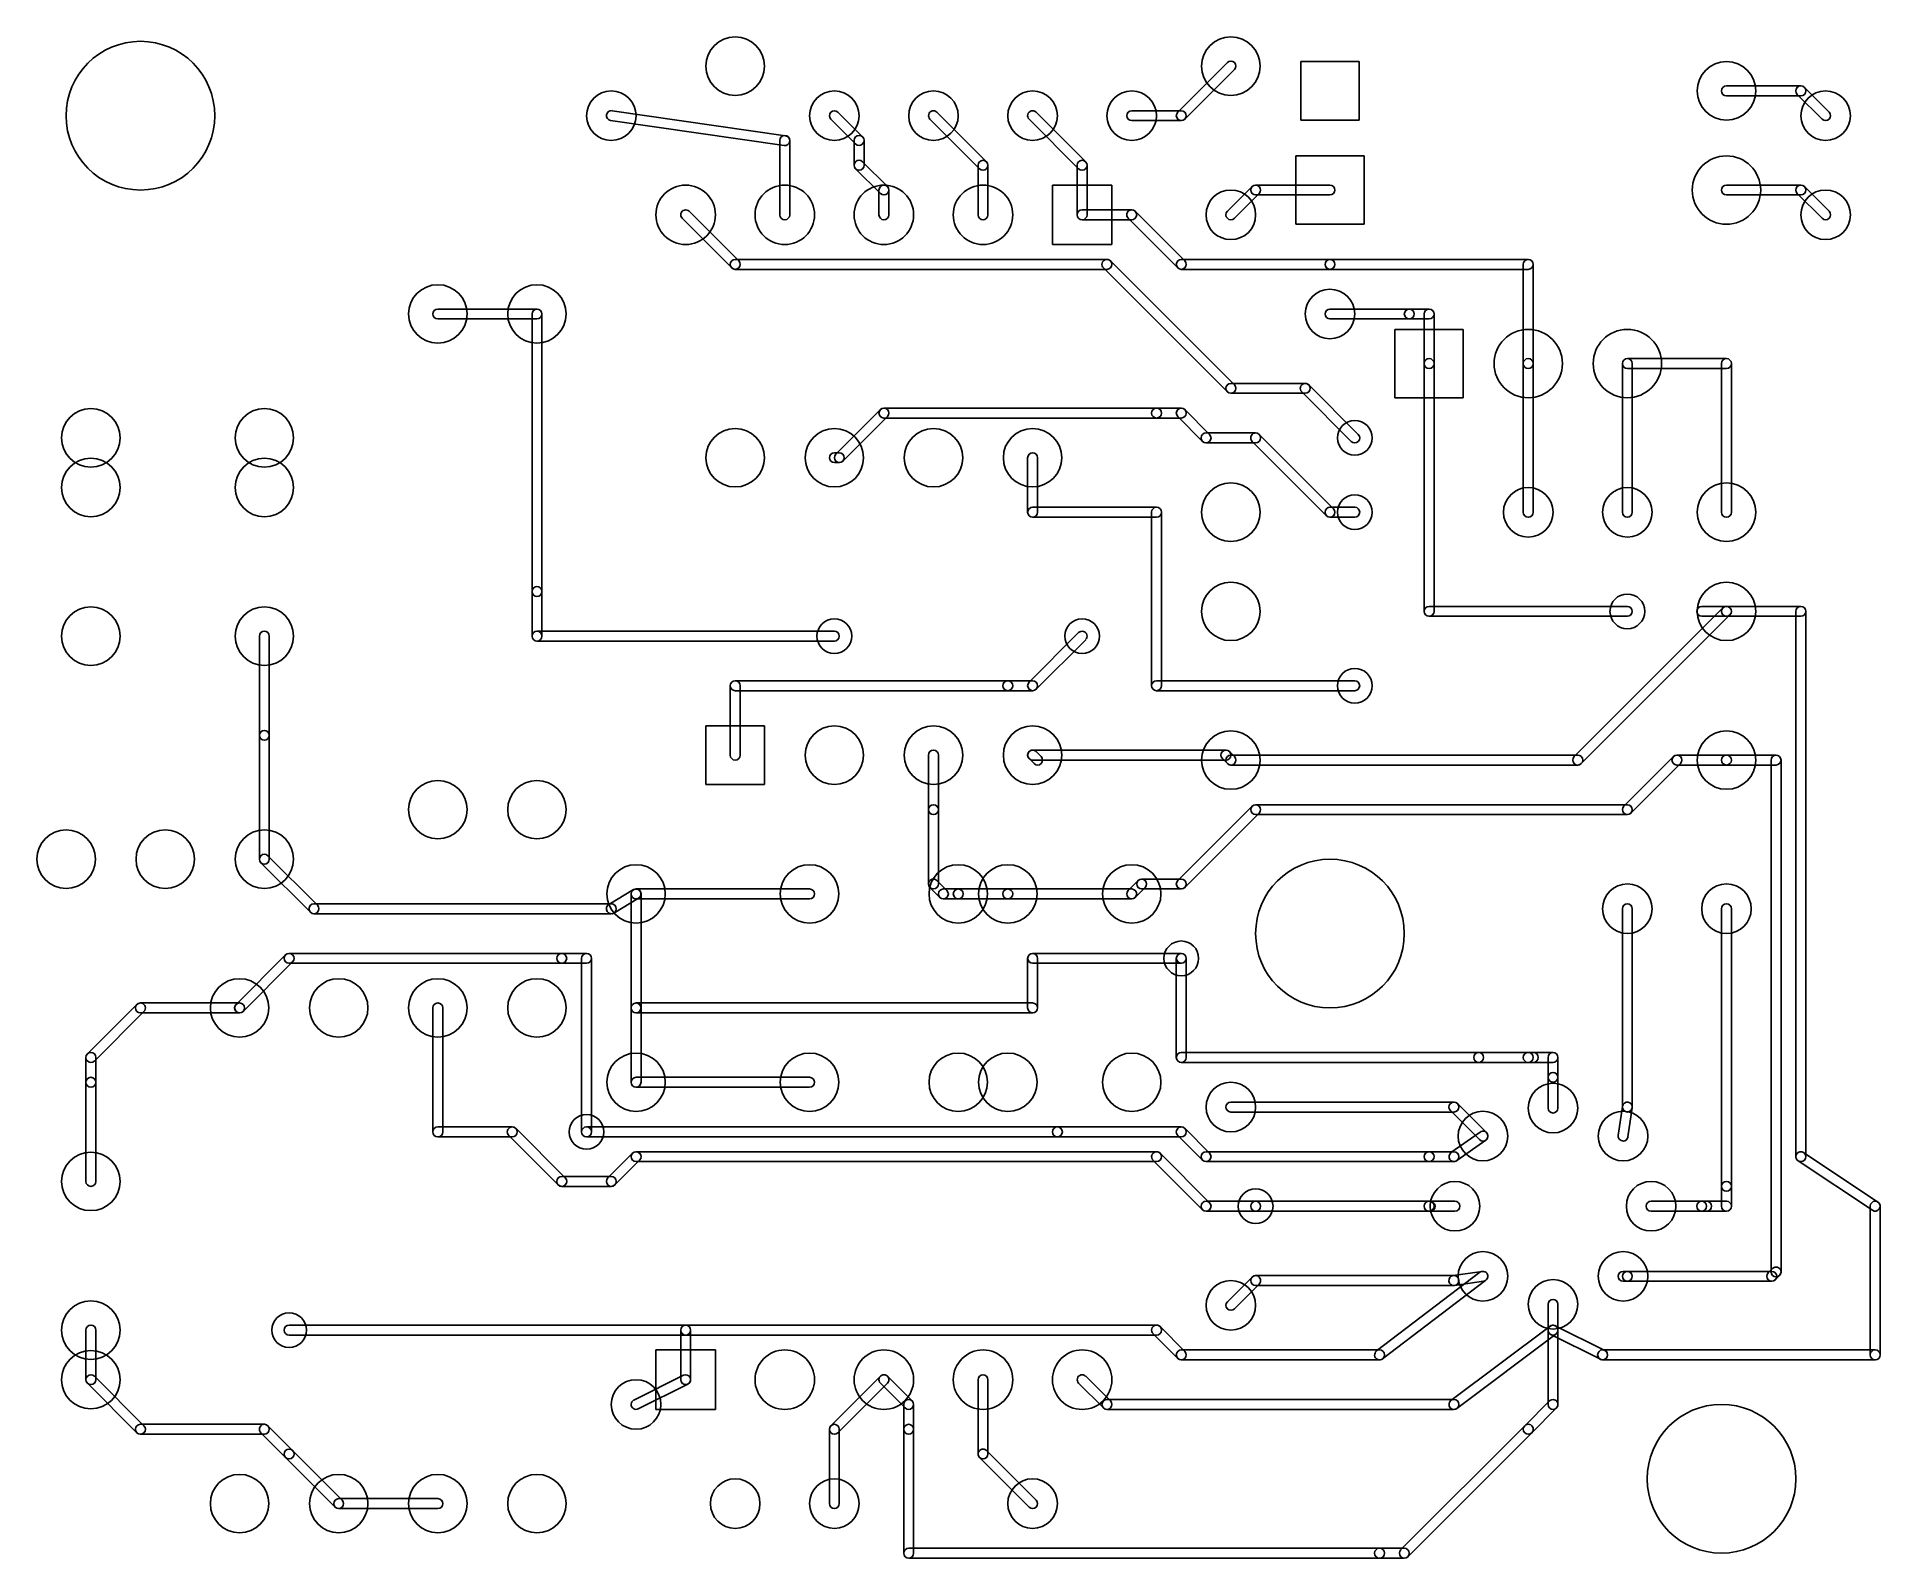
# Model space of a CAD drawing. Extents: x 185.3 to 232.5, y -159.5 to -120.5.
import ezdxf

# ---------------------------------------------------------------- set-up
doc = ezdxf.new("R2010")
doc.units = 0
doc.header["$MEASUREMENT"] = 0
doc.layers.add('BLACK', color=250, linetype='CONTINUOUS')

msp = doc.modelspace()

# ---------------------------------------------------------------- linework, layer by layer
at = {"layer": 'BLACK'}
for p, q in [((215.81, -121.195), (214.54, -122.465)), ((215.99, -121.375), (214.72, -122.645)), ((219.189, -121.171), (217.691, -121.171)), ((217.691, -121.171), (217.691, -122.669)), ((219.189, -122.669), (219.189, -121.171)), ((228.6, -121.793), (230.505, -121.793)), ((230.595, -121.83), (231.23, -122.465)), ((228.6, -122.047), (230.505, -122.047)), ((230.415, -122.01), (231.05, -122.645)), ((204.451, -123.318), (200.007, -122.678)), ((204.488, -123.067), (200.044, -122.427)), ((205.65, -122.645), (206.285, -123.28)), ((205.83, -122.465), (206.465, -123.1)), ((209.46, -123.915), (208.19, -122.645)), ((209.64, -123.735), (208.37, -122.465)), ((212, -123.915), (210.73, -122.645)), ((212.18, -123.735), (210.91, -122.465)), ((213.36, -122.428), (214.63, -122.428)), ((213.36, -122.682), (214.63, -122.682)), ((217.691, -122.669), (219.189, -122.669)), ((204.343, -125.095), (204.343, -123.19)), ((204.597, -125.095), (204.597, -123.19)), ((206.248, -123.825), (206.248, -123.19)), ((206.502, -123.825), (206.502, -123.19)), ((206.465, -123.735), (207.1, -124.37)), ((219.316, -123.584), (217.564, -123.584)), ((217.564, -123.584), (217.564, -125.336)), ((219.316, -125.336), (219.316, -123.584)), ((206.285, -123.915), (206.92, -124.55)), ((209.423, -125.095), (209.423, -123.825)), ((209.677, -125.095), (209.677, -123.825)), ((211.963, -125.095), (211.963, -123.825)), ((212.217, -125.095), (212.217, -123.825)), ((206.883, -125.095), (206.883, -124.46)), ((207.137, -125.095), (207.137, -124.46)), ((212.852, -124.333), (211.328, -124.333)), ((211.328, -124.333), (211.328, -125.857)), ((212.852, -125.857), (212.852, -124.333)), ((216.445, -124.37), (215.81, -125.005)), ((216.625, -124.55), (215.99, -125.185)), ((216.535, -124.333), (218.44, -124.333)), ((216.535, -124.587), (218.44, -124.587)), ((228.6, -124.333), (230.505, -124.333)), ((228.6, -124.587), (230.505, -124.587)), ((230.415, -124.55), (231.05, -125.185)), ((230.595, -124.37), (231.23, -125.005)), ((203.29, -126.275), (202.02, -125.005)), ((212.09, -124.968), (213.36, -124.968)), ((214.72, -126.275), (213.45, -125.005)), ((203.11, -126.455), (201.84, -125.185)), ((212.09, -125.222), (213.36, -125.222)), ((214.54, -126.455), (213.27, -125.185)), ((217.564, -125.336), (219.316, -125.336)), ((211.328, -125.857), (212.852, -125.857)), ((203.2, -126.238), (212.725, -126.238)), ((203.2, -126.492), (212.725, -126.492)), ((215.81, -129.63), (212.635, -126.455)), ((215.99, -129.45), (212.815, -126.275)), ((214.63, -126.238), (218.44, -126.238)), ((214.63, -126.492), (218.44, -126.492)), ((218.44, -126.238), (223.52, -126.238)), ((218.44, -126.492), (223.52, -126.492)), ((223.393, -128.905), (223.393, -126.365)), ((223.647, -128.905), (223.647, -126.365)), ((195.58, -127.508), (198.12, -127.508)), ((218.44, -127.508), (220.472, -127.508)), ((220.472, -127.508), (220.98, -127.508)), ((195.58, -127.762), (198.12, -127.762)), ((197.993, -134.747), (197.993, -127.635)), ((198.247, -134.747), (198.247, -127.635)), ((218.44, -127.762), (220.472, -127.762)), ((220.472, -127.762), (220.98, -127.762)), ((220.853, -128.905), (220.853, -127.635)), ((221.107, -128.905), (221.107, -127.635)), ((221.856, -128.029), (220.104, -128.029)), ((220.104, -128.029), (220.104, -129.781)), ((221.856, -129.781), (221.856, -128.029)), ((220.853, -135.255), (220.853, -128.905)), ((221.107, -135.255), (221.107, -128.905)), ((223.393, -132.715), (223.393, -128.905)), ((223.647, -132.715), (223.647, -128.905)), ((225.933, -132.715), (225.933, -128.905)), ((226.06, -128.778), (228.6, -128.778)), ((226.187, -132.715), (226.187, -128.905)), ((228.473, -132.715), (228.473, -128.905)), ((228.727, -132.715), (228.727, -128.905)), ((215.9, -129.413), (217.805, -129.413)), ((226.06, -129.032), (228.6, -129.032)), ((215.9, -129.667), (217.805, -129.667)), ((218.985, -130.9), (217.715, -129.63)), ((219.165, -130.72), (217.895, -129.45)), ((220.104, -129.781), (221.856, -129.781)), ((206.92, -130.085), (205.777, -131.228)), ((207.1, -130.265), (205.957, -131.408)), ((207.01, -130.048), (213.995, -130.048)), ((207.01, -130.302), (213.995, -130.302)), ((213.995, -130.048), (214.63, -130.048)), ((213.995, -130.302), (214.63, -130.302)), ((214.54, -130.265), (215.175, -130.9)), ((214.72, -130.085), (215.355, -130.72)), ((215.265, -130.683), (216.535, -130.683)), ((218.53, -132.625), (216.625, -130.72)), ((205.74, -131.191), (205.867, -131.191)), ((215.265, -130.937), (216.535, -130.937)), ((218.35, -132.805), (216.445, -130.9)), ((205.74, -131.445), (205.867, -131.445)), ((210.693, -132.715), (210.693, -131.318)), ((210.947, -132.715), (210.947, -131.318)), ((210.82, -132.588), (213.995, -132.588)), ((213.868, -137.16), (213.868, -132.715)), ((214.122, -137.16), (214.122, -132.715)), ((218.44, -132.588), (219.075, -132.588)), ((210.82, -132.842), (213.995, -132.842)), ((218.44, -132.842), (219.075, -132.842)), ((197.993, -135.89), (197.993, -134.747)), ((198.247, -135.89), (198.247, -134.747)), ((220.98, -135.128), (226.06, -135.128)), ((220.98, -135.382), (226.06, -135.382)), ((228.51, -135.165), (224.7, -138.975)), ((228.69, -135.345), (224.88, -139.155)), ((227.965, -135.128), (228.6, -135.128)), ((227.965, -135.382), (228.6, -135.382)), ((228.6, -135.128), (230.505, -135.128)), ((228.6, -135.382), (230.505, -135.382)), ((230.378, -149.225), (230.378, -135.255)), ((230.632, -149.225), (230.632, -135.255)), ((191.008, -138.43), (191.008, -135.89)), ((191.262, -138.43), (191.262, -135.89)), ((198.12, -135.763), (205.74, -135.763)), ((198.12, -136.017), (205.74, -136.017)), ((210.73, -137.07), (212, -135.8)), ((210.91, -137.25), (212.18, -135.98)), ((203.073, -138.938), (203.073, -137.16)), ((203.2, -137.033), (210.185, -137.033)), ((203.2, -137.287), (210.185, -137.287)), ((203.327, -138.938), (203.327, -137.16)), ((210.185, -137.033), (210.82, -137.033)), ((210.185, -137.287), (210.82, -137.287)), ((213.995, -137.033), (219.075, -137.033)), ((213.995, -137.287), (219.075, -137.287)), ((202.451, -138.189), (202.451, -139.687)), ((203.949, -138.189), (202.451, -138.189)), ((203.949, -139.687), (203.949, -138.189)), ((191.008, -141.605), (191.008, -138.43)), ((191.262, -141.605), (191.262, -138.43)), ((210.82, -138.811), (215.773, -138.811)), ((211.037, -138.975), (210.91, -138.848)), ((215.863, -138.848), (215.99, -138.975)), ((208.153, -140.335), (208.153, -138.938)), ((208.407, -140.335), (208.407, -138.938)), ((210.857, -139.155), (210.73, -139.028)), ((210.82, -139.065), (215.773, -139.065)), ((215.683, -139.028), (215.81, -139.155)), ((215.9, -138.938), (224.79, -138.938)), ((215.9, -139.192), (224.79, -139.192)), ((227.24, -138.975), (225.97, -140.245)), ((227.42, -139.155), (226.15, -140.425)), ((227.33, -138.938), (228.6, -138.938)), ((227.33, -139.192), (228.6, -139.192)), ((228.6, -138.938), (229.87, -138.938)), ((228.6, -139.192), (229.87, -139.192)), ((229.743, -152.182), (229.743, -139.065)), ((229.997, -152.182), (229.997, -139.065)), ((202.451, -139.687), (203.949, -139.687)), ((216.445, -140.245), (214.54, -142.15)), ((216.535, -140.208), (226.06, -140.208)), ((208.153, -142.24), (208.153, -140.335)), ((208.407, -142.24), (208.407, -140.335)), ((216.625, -140.425), (214.72, -142.33)), ((216.535, -140.462), (226.06, -140.462)), ((191.225, -141.515), (192.495, -142.785)), ((191.045, -141.695), (192.315, -142.965)), ((208.624, -142.404), (208.37, -142.15)), ((213.524, -142.15), (213.27, -142.404)), ((213.614, -142.113), (214.63, -142.113)), ((200.594, -142.385), (199.96, -142.766)), ((200.725, -142.603), (200.091, -142.984)), ((200.533, -145.415), (200.533, -142.494)), ((200.66, -142.367), (205.105, -142.367)), ((200.66, -142.621), (205.105, -142.621)), ((200.787, -145.415), (200.787, -142.494)), ((208.444, -142.584), (208.19, -142.33)), ((208.534, -142.367), (208.915, -142.367)), ((208.534, -142.621), (208.915, -142.621)), ((208.915, -142.367), (210.185, -142.367)), ((208.915, -142.621), (210.185, -142.621)), ((210.185, -142.367), (213.36, -142.367)), ((210.185, -142.621), (213.36, -142.621)), ((213.704, -142.33), (213.45, -142.584)), ((213.614, -142.367), (214.63, -142.367)), ((192.405, -142.748), (200.025, -142.748)), ((192.405, -143.002), (200.025, -143.002)), ((225.933, -147.955), (225.933, -142.875)), ((226.187, -147.955), (226.187, -142.875)), ((228.473, -149.987), (228.473, -142.875)), ((228.727, -149.987), (228.727, -142.875)), ((191.68, -144.055), (190.41, -145.325)), ((191.77, -144.018), (198.755, -144.018)), ((198.755, -144.018), (199.39, -144.018)), ((210.82, -144.018), (214.63, -144.018)), ((191.86, -144.235), (190.59, -145.505)), ((191.77, -144.272), (198.755, -144.272)), ((198.755, -144.272), (199.39, -144.272)), ((199.263, -148.59), (199.263, -144.145)), ((199.517, -148.59), (199.517, -144.145)), ((210.693, -145.415), (210.693, -144.145)), ((210.82, -144.272), (214.63, -144.272)), ((210.947, -145.415), (210.947, -144.145)), ((214.503, -146.685), (214.503, -144.145)), ((214.757, -146.685), (214.757, -144.145)), ((186.6, -146.595), (187.87, -145.325)), ((187.96, -145.288), (190.5, -145.288)), ((195.453, -148.59), (195.453, -145.415)), ((195.707, -148.59), (195.707, -145.415)), ((200.533, -147.32), (200.533, -145.415)), ((200.66, -145.288), (210.82, -145.288)), ((200.787, -147.32), (200.787, -145.415)), ((186.78, -146.775), (188.05, -145.505)), ((187.96, -145.542), (190.5, -145.542)), ((200.66, -145.542), (210.82, -145.542)), ((186.563, -147.32), (186.563, -146.685)), ((186.817, -147.32), (186.817, -146.685)), ((214.63, -146.558), (222.25, -146.558)), ((214.63, -146.812), (222.25, -146.812)), ((222.25, -146.558), (223.52, -146.558)), ((222.25, -146.812), (223.52, -146.812)), ((223.52, -146.558), (224.155, -146.558)), ((223.52, -146.558), (223.647, -146.558)), ((223.52, -146.812), (224.155, -146.812)), ((223.52, -146.812), (223.647, -146.812)), ((224.028, -147.193), (224.028, -146.685)), ((224.282, -147.193), (224.282, -146.685)), ((186.563, -149.86), (186.563, -147.32)), ((186.817, -149.86), (186.817, -147.32)), ((200.66, -147.193), (205.105, -147.193)), ((224.028, -147.981), (224.028, -147.193)), ((224.282, -147.981), (224.282, -147.193)), ((200.66, -147.447), (205.105, -147.447)), ((215.9, -147.828), (221.615, -147.828)), ((215.9, -148.082), (221.615, -148.082)), ((221.525, -148.045), (222.269, -148.789)), ((221.705, -147.865), (222.449, -148.609)), ((225.825, -148.68), (225.935, -147.937)), ((226.076, -148.717), (226.186, -147.974)), ((195.58, -148.463), (197.485, -148.463)), ((195.58, -148.717), (197.485, -148.717)), ((198.665, -149.95), (197.395, -148.68)), ((198.845, -149.77), (197.575, -148.5)), ((199.39, -148.463), (211.455, -148.463)), ((199.39, -148.717), (211.455, -148.717)), ((211.455, -148.463), (214.63, -148.463)), ((211.455, -148.717), (214.63, -148.717)), ((215.175, -149.315), (214.54, -148.68)), ((215.355, -149.135), (214.72, -148.5)), ((221.541, -149.121), (222.286, -148.596)), ((200.57, -149.135), (199.935, -149.77)), ((200.66, -149.098), (213.995, -149.098)), ((215.355, -150.405), (214.085, -149.135)), ((215.265, -149.098), (220.98, -149.098)), ((220.98, -149.098), (221.615, -149.098)), ((221.688, -149.328), (222.432, -148.803)), ((232.48, -150.39), (230.576, -149.119)), ((200.75, -149.315), (200.115, -149.95)), ((200.66, -149.352), (213.995, -149.352)), ((215.175, -150.585), (213.905, -149.315)), ((215.265, -149.352), (220.98, -149.352)), ((220.98, -149.352), (221.615, -149.352)), ((232.339, -150.601), (230.435, -149.33)), ((198.755, -149.733), (200.025, -149.733)), ((198.755, -149.987), (200.025, -149.987)), ((228.473, -150.495), (228.473, -149.987)), ((228.727, -150.495), (228.727, -149.987)), ((215.265, -150.368), (216.535, -150.368)), ((215.265, -150.622), (216.535, -150.622)), ((216.535, -150.368), (220.98, -150.368)), ((216.535, -150.622), (220.98, -150.622)), ((220.98, -150.368), (221.641, -150.368)), ((220.98, -150.368), (221.006, -150.368)), ((220.98, -150.622), (221.641, -150.622)), ((220.98, -150.622), (221.006, -150.622)), ((226.669, -150.368), (227.965, -150.368)), ((226.669, -150.622), (227.965, -150.622)), ((227.965, -150.368), (228.6, -150.368)), ((227.965, -150.368), (228.092, -150.368)), ((227.965, -150.622), (228.6, -150.622)), ((227.965, -150.622), (228.092, -150.622)), ((232.283, -154.305), (232.283, -150.495)), ((232.537, -154.305), (232.537, -150.495)), ((215.81, -152.945), (216.445, -152.31)), ((215.99, -153.125), (216.625, -152.49)), ((216.535, -152.273), (221.615, -152.273)), ((216.535, -152.527), (221.615, -152.527)), ((222.281, -152.189), (219.634, -154.205)), ((222.435, -152.391), (219.788, -154.407)), ((221.597, -152.274), (222.341, -152.166)), ((221.633, -152.525), (222.377, -152.417)), ((225.951, -152.164), (226.06, -152.164)), ((225.951, -152.418), (226.06, -152.418)), ((226.06, -152.164), (229.761, -152.164)), ((226.06, -152.418), (229.761, -152.418)), ((229.671, -152.201), (229.78, -152.092)), ((229.851, -152.381), (229.96, -152.272)), ((224.028, -153.67), (224.028, -153.009)), ((224.282, -153.67), (224.282, -153.009)), ((186.563, -154.94), (186.563, -153.67)), ((186.817, -154.94), (186.817, -153.67)), ((191.77, -153.543), (201.93, -153.543)), ((191.77, -153.797), (201.93, -153.797)), ((201.803, -154.94), (201.803, -153.67)), ((201.93, -153.543), (213.995, -153.543)), ((201.93, -153.797), (213.995, -153.797)), ((202.057, -154.94), (202.057, -153.67)), ((214.54, -154.395), (213.905, -153.76)), ((214.72, -154.215), (214.085, -153.58)), ((224.078, -153.568), (221.539, -155.474)), ((224.231, -153.771), (221.692, -155.677)), ((224.028, -155.575), (224.028, -153.67)), ((224.098, -153.784), (225.369, -154.418)), ((224.211, -153.557), (225.482, -154.191)), ((224.282, -155.575), (224.282, -153.67)), ((201.168, -154.178), (201.168, -155.702)), ((202.692, -154.178), (201.168, -154.178)), ((202.692, -155.702), (202.692, -154.178)), ((214.63, -154.178), (219.71, -154.178)), ((214.63, -154.432), (219.71, -154.432)), ((225.425, -154.178), (232.41, -154.178)), ((225.425, -154.432), (232.41, -154.432)), ((186.78, -154.85), (188.05, -156.12)), ((200.603, -155.461), (201.874, -154.827)), ((205.65, -156.12), (206.92, -154.85)), ((207.735, -155.485), (207.1, -154.85)), ((212.815, -155.485), (212.18, -154.85)), ((186.6, -155.03), (187.87, -156.3)), ((200.716, -155.688), (201.987, -155.054)), ((205.83, -156.3), (207.1, -155.03)), ((207.555, -155.665), (206.92, -155.03)), ((209.423, -156.845), (209.423, -154.94)), ((209.677, -156.845), (209.677, -154.94)), ((212.635, -155.665), (212, -155.03)), ((201.168, -155.702), (202.692, -155.702)), ((207.518, -156.21), (207.518, -155.575)), ((207.772, -156.21), (207.772, -155.575)), ((212.725, -155.448), (221.615, -155.448)), ((212.725, -155.702), (221.615, -155.702)), ((223.43, -156.12), (224.065, -155.485)), ((223.61, -156.3), (224.245, -155.665)), ((187.96, -156.083), (191.135, -156.083)), ((191.68, -156.935), (191.045, -156.3)), ((191.86, -156.755), (191.225, -156.12)), ((205.613, -158.115), (205.613, -156.21)), ((205.867, -158.115), (205.867, -156.21)), ((207.518, -159.385), (207.518, -156.21)), ((207.772, -159.385), (207.772, -156.21)), ((220.255, -159.295), (223.43, -156.12)), ((220.435, -159.475), (223.61, -156.3)), ((187.96, -156.337), (191.135, -156.337)), ((191.86, -156.755), (193.13, -158.025)), ((210.91, -158.025), (209.64, -156.755)), ((191.68, -156.935), (192.95, -158.205)), ((210.73, -158.205), (209.46, -156.935)), ((193.04, -157.988), (195.58, -157.988)), ((193.04, -158.242), (195.58, -158.242)), ((207.645, -159.258), (219.71, -159.258)), ((207.645, -159.512), (219.71, -159.512)), ((219.71, -159.258), (220.345, -159.258)), ((219.71, -159.512), (220.345, -159.512))]:
    msp.add_line(p, q, dxfattribs=at)
for centre, radius in [((187.96, -122.555), 1.905), ((200.025, -122.555), 0.635), ((205.74, -122.555), 0.635), ((208.28, -122.555), 0.635), ((210.82, -122.555), 0.635), ((213.36, -122.555), 0.635), ((231.14, -122.555), 0.635), ((201.93, -125.095), 0.762), ((204.47, -125.095), 0.762), ((207.01, -125.095), 0.762), ((209.55, -125.095), 0.762), ((215.9, -125.095), 0.635), ((231.14, -125.095), 0.635), ((198.12, -127.635), 0.749), ((218.44, -127.635), 0.635), ((186.69, -130.81), 0.749), ((191.135, -130.81), 0.749), ((219.075, -130.81), 0.445), ((186.69, -132.08), 0.749), ((191.135, -132.08), 0.749), ((223.52, -132.715), 0.635), ((226.06, -132.715), 0.635), ((219.075, -132.715), 0.445), ((226.06, -135.255), 0.445), ((186.69, -135.89), 0.749), ((191.135, -135.89), 0.749), ((205.74, -135.89), 0.445), ((212.09, -135.89), 0.445), ((219.075, -137.16), 0.445), ((215.9, -139.065), 0.749), ((228.6, -139.065), 0.749), ((198.12, -140.335), 0.749), ((186.055, -141.605), 0.749), ((188.595, -141.605), 0.749), ((191.135, -141.605), 0.749), ((218.44, -143.51), 1.905), ((200.66, -142.494), 0.749), ((205.105, -142.494), 0.749), ((208.915, -142.494), 0.749), ((210.185, -142.494), 0.749), ((213.36, -142.494), 0.749), ((226.06, -142.875), 0.635), ((228.6, -142.875), 0.635), ((214.63, -144.145), 0.445), ((193.04, -145.415), 0.749), ((195.58, -145.415), 0.749), ((200.66, -147.32), 0.749), ((205.105, -147.32), 0.749), ((208.915, -147.32), 0.749), ((210.185, -147.32), 0.749), ((213.36, -147.32), 0.749), ((215.9, -147.955), 0.635), ((224.155, -147.981), 0.635), ((199.39, -148.59), 0.445), ((222.359, -148.699), 0.635), ((225.951, -148.699), 0.635), ((186.69, -149.86), 0.749), ((216.535, -150.495), 0.445), ((221.641, -150.495), 0.635), ((226.669, -150.495), 0.635), ((222.359, -152.291), 0.635), ((225.951, -152.291), 0.635), ((215.9, -153.035), 0.635), ((224.155, -153.009), 0.635), ((186.69, -153.67), 0.749), ((191.77, -153.67), 0.445), ((186.69, -154.94), 0.749), ((204.47, -154.94), 0.762), ((207.01, -154.94), 0.762), ((209.55, -154.94), 0.762), ((212.09, -154.94), 0.762), ((200.66, -155.575), 0.635), ((228.473, -157.48), 1.905), ((193.04, -158.115), 0.749), ((195.58, -158.115), 0.749), ((203.2, -158.115), 0.635), ((205.74, -158.115), 0.635), ((210.82, -158.115), 0.635)]:
    msp.add_circle(centre, radius, dxfattribs=at)
for centre, radius, start, end in [((203.2, -121.285), 0.749, 360, 540), ((215.9, -121.285), 0.749, 360, 540), ((203.2, -121.285), 0.749, 180, 360), ((215.9, -121.285), 0.749, 180, 360), ((215.9, -121.285), 0.127, -45, 135), ((228.6, -121.92), 0.749, 360, 540), ((228.6, -121.92), 0.127, 90, 270), ((230.505, -121.92), 0.127, 45, 225), ((230.505, -121.92), 0.127, 270, 450), ((228.6, -121.92), 0.749, 180, 360), ((200.025, -122.552), 0.127, 441.8, 621.8), ((205.74, -122.555), 0.127, 45, 225), ((208.28, -122.555), 0.127, 405, 585), ((210.82, -122.555), 0.127, 405, 585), ((213.36, -122.555), 0.127, 90, 270), ((214.63, -122.555), 0.127, 135, 315), ((214.63, -122.555), 0.127, 270, 450), ((231.14, -122.555), 0.127, 225, 405), ((204.47, -123.19), 0.127, 360, 540), ((204.47, -123.193), 0.127, 261.8, 441.8), ((206.375, -123.19), 0.127, 360, 540), ((206.375, -123.19), 0.127, 225, 405), ((206.375, -123.825), 0.127, 45, 225), ((209.55, -123.825), 0.127, 360, 540), ((209.55, -123.825), 0.127, 225, 405), ((212.09, -123.825), 0.127, 360, 540), ((212.09, -123.825), 0.127, 225, 405), ((228.6, -124.46), 0.876, 360, 540), ((206.375, -123.825), 0.127, 180, 360), ((207.01, -124.46), 0.127, 360, 540), ((207.01, -124.46), 0.127, 225, 405), ((216.535, -124.46), 0.127, 90, 270), ((216.535, -124.46), 0.127, -45, 135), ((218.44, -124.46), 0.127, 270, 450), ((228.6, -124.46), 0.876, 180, 360), ((228.6, -124.46), 0.127, 90, 270), ((230.505, -124.46), 0.127, 45, 225), ((230.505, -124.46), 0.127, 270, 450), ((201.93, -125.095), 0.127, 405, 585), ((204.47, -125.095), 0.127, 180, 360), ((207.01, -125.095), 0.127, 180, 360), ((209.55, -125.095), 0.127, 180, 360), ((212.09, -125.095), 0.127, 90, 270), ((212.09, -125.095), 0.127, 180, 360), ((213.36, -125.095), 0.127, 405, 585), ((213.36, -125.095), 0.127, 270, 450), ((215.9, -125.095), 0.127, 135, 315), ((231.14, -125.095), 0.127, 225, 405), ((203.2, -126.365), 0.127, 90, 270), ((203.2, -126.365), 0.127, 225, 405), ((212.725, -126.365), 0.127, 405, 585), ((212.725, -126.365), 0.127, 270, 450), ((214.63, -126.365), 0.127, 90, 270), ((214.63, -126.365), 0.127, 225, 405), ((218.44, -126.365), 0.127, 90, 270), ((218.44, -126.365), 0.127, 270, 450), ((223.52, -126.365), 0.127, 360, 540), ((223.52, -126.365), 0.127, 270, 450), ((195.58, -127.635), 0.749, 90, 270), ((195.58, -127.635), 0.749, 270, 450), ((195.58, -127.635), 0.127, 90, 270), ((198.12, -127.635), 0.127, 360, 540), ((198.12, -127.635), 0.127, 270, 450), ((218.44, -127.635), 0.127, 90, 270), ((220.472, -127.635), 0.127, 90, 270), ((220.472, -127.635), 0.127, 270, 450), ((220.98, -127.635), 0.127, 360, 540), ((220.98, -127.635), 0.127, 270, 450), ((223.52, -128.905), 0.876, 90, 270), ((223.52, -128.905), 0.876, 270, 450), ((226.06, -128.905), 0.876, 90, 270), ((226.06, -128.905), 0.876, 270, 450), ((220.98, -128.905), 0.127, 360, 540), ((220.98, -128.905), 0.127, 180, 360), ((223.52, -128.905), 0.127, 360, 540), ((223.52, -128.905), 0.127, 180, 360), ((226.06, -128.905), 0.127, 360, 540), ((226.06, -128.905), 0.127, 90, 270), ((228.6, -128.905), 0.127, 360, 540), ((228.6, -128.905), 0.127, 270, 450), ((215.9, -129.54), 0.127, 90, 270), ((217.805, -129.54), 0.127, 405, 585), ((217.805, -129.54), 0.127, 270, 450), ((215.9, -129.54), 0.127, 225, 405), ((207.01, -130.175), 0.127, 90, 270), ((207.01, -130.175), 0.127, -45, 135), ((213.995, -130.175), 0.127, 90, 270), ((213.995, -130.175), 0.127, 270, 450), ((214.63, -130.175), 0.127, 45, 225), ((214.63, -130.175), 0.127, 270, 450), ((203.2, -131.318), 0.749, 0, 180), ((205.74, -131.318), 0.749, 0, 180), ((208.28, -131.318), 0.749, 0, 180), ((210.82, -131.318), 0.749, 0, 180), ((215.265, -130.81), 0.127, 90, 270), ((215.265, -130.81), 0.127, 225, 405), ((216.535, -130.81), 0.127, 405, 585), ((216.535, -130.81), 0.127, 270, 450), ((219.075, -130.81), 0.127, 225, 405), ((205.74, -131.318), 0.127, 90, 270), ((205.867, -131.318), 0.127, 135, 315), ((205.867, -131.318), 0.127, 270, 450), ((210.82, -131.318), 0.127, 360, 540), ((203.2, -131.318), 0.749, 180, 360), ((205.74, -131.318), 0.749, 180, 360), ((208.28, -131.318), 0.749, 180, 360), ((210.82, -131.318), 0.749, 180, 360), ((215.9, -132.715), 0.749, 0, 180), ((228.6, -132.715), 0.749, 0, 180), ((210.82, -132.715), 0.127, 90, 270), ((210.82, -132.715), 0.127, 180, 360), ((213.995, -132.715), 0.127, 360, 540), ((213.995, -132.715), 0.127, 270, 450), ((215.9, -132.715), 0.749, 180, 360), ((218.44, -132.715), 0.127, 90, 270), ((218.44, -132.715), 0.127, 225, 405), ((219.075, -132.715), 0.127, 270, 450), ((223.52, -132.715), 0.127, 180, 360), ((226.06, -132.715), 0.127, 180, 360), ((228.6, -132.715), 0.749, 180, 360), ((228.6, -132.715), 0.127, 180, 360), ((215.9, -135.255), 0.749, 0, 180), ((228.6, -135.255), 0.749, 0, 180), ((198.12, -134.747), 0.127, 360, 540), ((198.12, -134.747), 0.127, 180, 360), ((215.9, -135.255), 0.749, 180, 360), ((220.98, -135.255), 0.127, 90, 270), ((220.98, -135.255), 0.127, 180, 360), ((226.06, -135.255), 0.127, 270, 450), ((227.965, -135.255), 0.127, 90, 270), ((228.6, -135.255), 0.749, 180, 360), ((228.6, -135.255), 0.127, 90, 270), ((228.6, -135.255), 0.127, -45, 135), ((228.6, -135.255), 0.127, 270, 450), ((230.505, -135.255), 0.127, 360, 540), ((230.505, -135.255), 0.127, 270, 450), ((191.135, -135.89), 0.127, 360, 540), ((198.12, -135.89), 0.127, 0, 180), ((198.12, -135.89), 0.127, 90, 270), ((198.12, -135.89), 0.127, 180, 360), ((198.12, -135.89), 0.127, 180, 360), ((205.74, -135.89), 0.127, 270, 450), ((212.09, -135.89), 0.127, 315, 495), ((203.2, -137.16), 0.127, 360, 540), ((203.2, -137.16), 0.127, 90, 270), ((210.185, -137.16), 0.127, 90, 270), ((210.185, -137.16), 0.127, 270, 450), ((210.82, -137.16), 0.127, 135, 315), ((210.82, -137.16), 0.127, 270, 450), ((213.995, -137.16), 0.127, 90, 270), ((213.995, -137.16), 0.127, 180, 360), ((219.075, -137.16), 0.127, 270, 450), ((191.135, -138.43), 0.127, 360, 540), ((205.74, -138.938), 0.749, 0, 180), ((208.28, -138.938), 0.749, 0, 180), ((210.82, -138.938), 0.749, 0, 180), ((191.135, -138.43), 0.127, 180, 360), ((208.28, -138.938), 0.127, 360, 540), ((210.82, -138.938), 0.127, 90, 270), ((210.82, -138.938), 0.127, 405, 585), ((215.773, -138.938), 0.127, 45, 225), ((215.773, -138.938), 0.127, 270, 450), ((203.2, -138.938), 0.127, 180, 360), ((205.74, -138.938), 0.749, 180, 360), ((208.28, -138.938), 0.749, 180, 360), ((210.82, -138.938), 0.749, 180, 360), ((210.947, -139.065), 0.127, 225, 405), ((215.9, -139.065), 0.127, 90, 270), ((215.9, -139.065), 0.127, 225, 405), ((224.79, -139.065), 0.127, 135, 315), ((224.79, -139.065), 0.127, 270, 450), ((227.33, -139.065), 0.127, 90, 270), ((227.33, -139.065), 0.127, -45, 135), ((228.6, -139.065), 0.127, 90, 270), ((228.6, -139.065), 0.127, 270, 450), ((229.87, -139.065), 0.127, 360, 540), ((229.87, -139.065), 0.127, 270, 450), ((195.58, -140.335), 0.749, 90, 270), ((195.58, -140.335), 0.749, 270, 450), ((208.28, -140.335), 0.127, 360, 540), ((216.535, -140.335), 0.127, 90, 270), ((216.535, -140.335), 0.127, -45, 135), ((226.06, -140.335), 0.127, 135, 315), ((226.06, -140.335), 0.127, 270, 450), ((208.28, -140.335), 0.127, 180, 360), ((191.135, -141.605), 0.127, 45, 225), ((191.135, -141.605), 0.127, 180, 360), ((208.28, -142.24), 0.127, 405, 585), ((213.614, -142.24), 0.127, 90, 270), ((213.614, -142.24), 0.127, -45, 135), ((214.63, -142.24), 0.127, 135, 315), ((214.63, -142.24), 0.127, 270, 450), ((200.66, -142.494), 0.127, 360, 540), ((200.66, -142.494), 0.127, 90, 270), ((200.66, -142.494), 0.127, -59, 121), ((205.105, -142.494), 0.127, 270, 450), ((208.28, -142.24), 0.127, 180, 360), ((208.534, -142.494), 0.127, 90, 270), ((208.534, -142.494), 0.127, 225, 405), ((208.915, -142.494), 0.127, 90, 270), ((208.915, -142.494), 0.127, 270, 450), ((210.185, -142.494), 0.127, 90, 270), ((210.185, -142.494), 0.127, 270, 450), ((213.36, -142.494), 0.127, 135, 315), ((213.36, -142.494), 0.127, 270, 450), ((192.405, -142.875), 0.127, 90, 270), ((192.405, -142.875), 0.127, 225, 405), ((200.025, -142.875), 0.127, 121, 301), ((200.025, -142.875), 0.127, 270, 450), ((226.06, -142.875), 0.127, 360, 540), ((228.6, -142.875), 0.127, 360, 540), ((191.77, -144.145), 0.127, 90, 270), ((191.77, -144.145), 0.127, 0, 180), ((191.77, -144.145), 0.127, -45, 135), ((198.755, -144.145), 0.127, 90, 270), ((198.755, -144.145), 0.127, 270, 450), ((199.39, -144.145), 0.127, 360, 540), ((199.39, -144.145), 0.127, 270, 450), ((210.82, -144.145), 0.127, 360, 540), ((210.82, -144.145), 0.127, 90, 270), ((214.63, -144.145), 0.127, 360, 540), ((214.63, -144.145), 0.127, 0, 180), ((214.63, -144.145), 0.127, 0, 180), ((214.63, -144.145), 0.127, 0, 180), ((214.63, -144.145), 0.127, 270, 450), ((191.77, -144.145), 0.127, 180, 360), ((214.63, -144.145), 0.127, 180, 360), ((214.63, -144.145), 0.127, 180, 360), ((214.63, -144.145), 0.127, 180, 360), ((190.5, -145.415), 0.749, 90, 270), ((190.5, -145.415), 0.749, 270, 450), ((198.12, -145.415), 0.749, 450, 630), ((198.12, -145.415), 0.749, 270, 450), ((187.96, -145.415), 0.127, 90, 270), ((187.96, -145.415), 0.127, 315, 495), ((190.5, -145.415), 0.127, 0, 180), ((190.5, -145.415), 0.127, 135, 315), ((190.5, -145.415), 0.127, 180, 360), ((190.5, -145.415), 0.127, 270, 450), ((195.58, -145.415), 0.127, 360, 540), ((200.66, -145.415), 0.127, 90, 270), ((200.66, -145.415), 0.127, 360, 540), ((200.66, -145.415), 0.127, 180, 360), ((210.82, -145.415), 0.127, 180, 360), ((210.82, -145.415), 0.127, 270, 450), ((186.69, -146.685), 0.127, 360, 540), ((186.69, -146.685), 0.127, 135, 315), ((214.63, -146.685), 0.127, 90, 270), ((214.63, -146.685), 0.127, 180, 360), ((222.25, -146.685), 0.127, 90, 270), ((222.25, -146.685), 0.127, 270, 450), ((223.52, -146.685), 0.127, 90, 270), ((223.52, -146.685), 0.127, 90, 270), ((223.52, -146.685), 0.127, 270, 450), ((223.647, -146.685), 0.127, 270, 450), ((224.155, -146.685), 0.127, 360, 540), ((224.155, -146.685), 0.127, 270, 450), ((186.69, -147.32), 0.127, 360, 540), ((186.69, -147.32), 0.127, 180, 360), ((200.66, -147.32), 0.127, 90, 270), ((200.66, -147.32), 0.127, 180, 360), ((205.105, -147.32), 0.127, 270, 450), ((224.155, -147.193), 0.127, 360, 540), ((224.155, -147.193), 0.127, 180, 360), ((215.9, -147.955), 0.127, 90, 270), ((221.615, -147.955), 0.127, 45, 225), ((221.615, -147.955), 0.127, 270, 450), ((226.06, -147.955), 0.127, 351.6, 531.6), ((224.155, -147.981), 0.127, 180, 360), ((226.06, -147.955), 0.127, 180, 360), ((195.58, -148.59), 0.127, 90, 270), ((195.58, -148.59), 0.127, 180, 360), ((197.485, -148.59), 0.127, 405, 585), ((197.485, -148.59), 0.127, 270, 450), ((199.39, -148.59), 0.127, 0, 180), ((199.39, -148.59), 0.127, 90, 270), ((199.39, -148.59), 0.127, 180, 360), ((199.39, -148.59), 0.127, 180, 360), ((211.455, -148.59), 0.127, 90, 270), ((211.455, -148.59), 0.127, 270, 450), ((214.63, -148.59), 0.127, 405, 585), ((214.63, -148.59), 0.127, 270, 450), ((222.359, -148.699), 0.127, 225, 405), ((222.359, -148.699), 0.127, 305.2, 485.2), ((225.951, -148.699), 0.127, 171.6, 351.6), ((200.66, -149.225), 0.127, 90, 270), ((200.66, -149.225), 0.127, -45, 135), ((213.995, -149.225), 0.127, 405, 585), ((213.995, -149.225), 0.127, 270, 450), ((215.265, -149.225), 0.127, 90, 270), ((215.265, -149.225), 0.127, 225, 405), ((220.98, -149.225), 0.127, 90, 270), ((220.98, -149.225), 0.127, 270, 450), ((221.615, -149.225), 0.127, 125.2, 305.2), ((221.615, -149.225), 0.127, 270, 450), ((230.505, -149.225), 0.127, 0, 180), ((230.505, -149.225), 0.127, 416.3, 596.3), ((230.505, -149.225), 0.127, 0, 180), ((230.505, -149.225), 0.127, 180, 360), ((230.505, -149.225), 0.127, 180, 360), ((230.505, -149.225), 0.127, 180, 360), ((186.69, -149.86), 0.127, 180, 360), ((198.755, -149.86), 0.127, 90, 270), ((198.755, -149.86), 0.127, 225, 405), ((200.025, -149.86), 0.127, 135, 315), ((200.025, -149.86), 0.127, 270, 450), ((228.6, -149.987), 0.127, 360, 540), ((228.6, -149.987), 0.127, 180, 360), ((215.265, -150.495), 0.127, 90, 270), ((215.265, -150.495), 0.127, 0, 180), ((215.265, -150.495), 0.127, 180, 360), ((215.265, -150.495), 0.127, 225, 405), ((216.535, -150.495), 0.127, 90, 270), ((216.535, -150.495), 0.127, 270, 450), ((220.98, -150.495), 0.127, 90, 270), ((220.98, -150.495), 0.127, 90, 270), ((220.98, -150.495), 0.127, 270, 450), ((221.006, -150.495), 0.127, 270, 450), ((221.641, -150.495), 0.127, 270, 450), ((226.669, -150.495), 0.127, 90, 270), ((227.965, -150.495), 0.127, 90, 270), ((227.965, -150.495), 0.127, 90, 270), ((227.965, -150.495), 0.127, 270, 450), ((228.092, -150.495), 0.127, 270, 450), ((228.6, -150.495), 0.127, 180, 360), ((228.6, -150.495), 0.127, 270, 450), ((232.41, -150.495), 0.127, 360, 540), ((232.41, -150.495), 0.127, 236.3, 416.3), ((229.87, -152.182), 0.127, 315, 495), ((216.535, -152.4), 0.127, 90, 270), ((216.535, -152.4), 0.127, 315, 495), ((221.615, -152.4), 0.127, 98.3, 278.3), ((221.615, -152.4), 0.127, 270, 450), ((222.358, -152.29), 0.127, -52.7, 127.3), ((222.359, -152.291), 0.127, 278.3, 458.3), ((225.951, -152.291), 0.127, 90, 270), ((226.06, -152.291), 0.127, 90, 270), ((226.06, -152.291), 0.127, 270, 450), ((229.761, -152.291), 0.127, 135, 315), ((229.87, -152.182), 0.127, 180, 360), ((229.761, -152.291), 0.127, 270, 450), ((215.9, -153.035), 0.127, 135, 315), ((224.155, -153.009), 0.127, 360, 540), ((186.69, -153.67), 0.127, 360, 540), ((191.77, -153.67), 0.127, 90, 270), ((201.93, -153.67), 0.127, 90, 270), ((201.93, -153.67), 0.127, 0, 180), ((201.93, -153.67), 0.127, 360, 540), ((201.93, -153.67), 0.127, 180, 360), ((201.93, -153.67), 0.127, 270, 450), ((213.995, -153.67), 0.127, 405, 585), ((213.995, -153.67), 0.127, 270, 450), ((224.155, -153.67), 0.127, 360, 540), ((224.155, -153.671), 0.127, 63.5, 243.5), ((224.155, -153.67), 0.127, 180, 360), ((224.154, -153.669), 0.127, -53.1, 126.9), ((214.63, -154.305), 0.127, 90, 270), ((214.63, -154.305), 0.127, 225, 405), ((219.711, -154.306), 0.127, 127.3, 307.3), ((219.71, -154.305), 0.127, 270, 450), ((225.425, -154.305), 0.127, 90, 270), ((225.425, -154.305), 0.127, 0, 180), ((225.425, -154.305), 0.127, 180, 360), ((225.425, -154.304), 0.127, 243.5, 423.5), ((232.41, -154.305), 0.127, 0, 180), ((232.41, -154.305), 0.127, 180, 360), ((232.41, -154.305), 0.127, 180, 360), ((232.41, -154.305), 0.127, 270, 450), ((186.69, -154.94), 0.127, 45, 225), ((201.93, -154.941), 0.127, 296.5, 476.5), ((207.01, -154.94), 0.127, 405, 585), ((207.01, -154.94), 0.127, 315, 495), ((209.55, -154.94), 0.127, 360, 540), ((212.09, -154.94), 0.127, 405, 585), ((186.69, -154.94), 0.127, 180, 360), ((201.93, -154.94), 0.127, 180, 360), ((200.66, -155.574), 0.127, 116.5, 296.5), ((207.645, -155.575), 0.127, 360, 540), ((207.645, -155.575), 0.127, 225, 405), ((212.725, -155.575), 0.127, 90, 270), ((212.725, -155.575), 0.127, 225, 405), ((221.616, -155.576), 0.127, 126.9, 306.9), ((221.615, -155.575), 0.127, 270, 450), ((224.155, -155.575), 0.127, 180, 360), ((224.155, -155.575), 0.127, 315, 495), ((187.96, -156.21), 0.127, 90, 270), ((187.96, -156.21), 0.127, 225, 405), ((191.135, -156.21), 0.127, 405, 585), ((191.135, -156.21), 0.127, 270, 450), ((205.74, -156.21), 0.127, 360, 540), ((205.74, -156.21), 0.127, 135, 315), ((207.645, -156.21), 0.127, 360, 540), ((207.645, -156.21), 0.127, 180, 360), ((223.52, -156.21), 0.127, 135, 315), ((223.52, -156.21), 0.127, 315, 495), ((191.77, -156.845), 0.127, 45, 225), ((191.77, -156.845), 0.127, 225, 405), ((209.55, -156.845), 0.127, 405, 585), ((209.55, -156.845), 0.127, 180, 360), ((190.5, -158.115), 0.749, 90, 270), ((190.5, -158.115), 0.749, 270, 450), ((198.12, -158.115), 0.749, 450, 630), ((198.12, -158.115), 0.749, 270, 450), ((193.04, -158.115), 0.127, 90, 270), ((193.04, -158.115), 0.127, 225, 405), ((195.58, -158.115), 0.127, 270, 450), ((205.74, -158.115), 0.127, 180, 360), ((210.82, -158.115), 0.127, 225, 405), ((207.645, -159.385), 0.127, 90, 270), ((207.645, -159.385), 0.127, 180, 360), ((219.71, -159.385), 0.127, 90, 270), ((219.71, -159.385), 0.127, 270, 450), ((220.345, -159.385), 0.127, 135, 315), ((220.345, -159.385), 0.127, 270, 450)]:
    msp.add_arc(centre, radius, start, end, dxfattribs=at)

doc.saveas('drawing.dxf')
